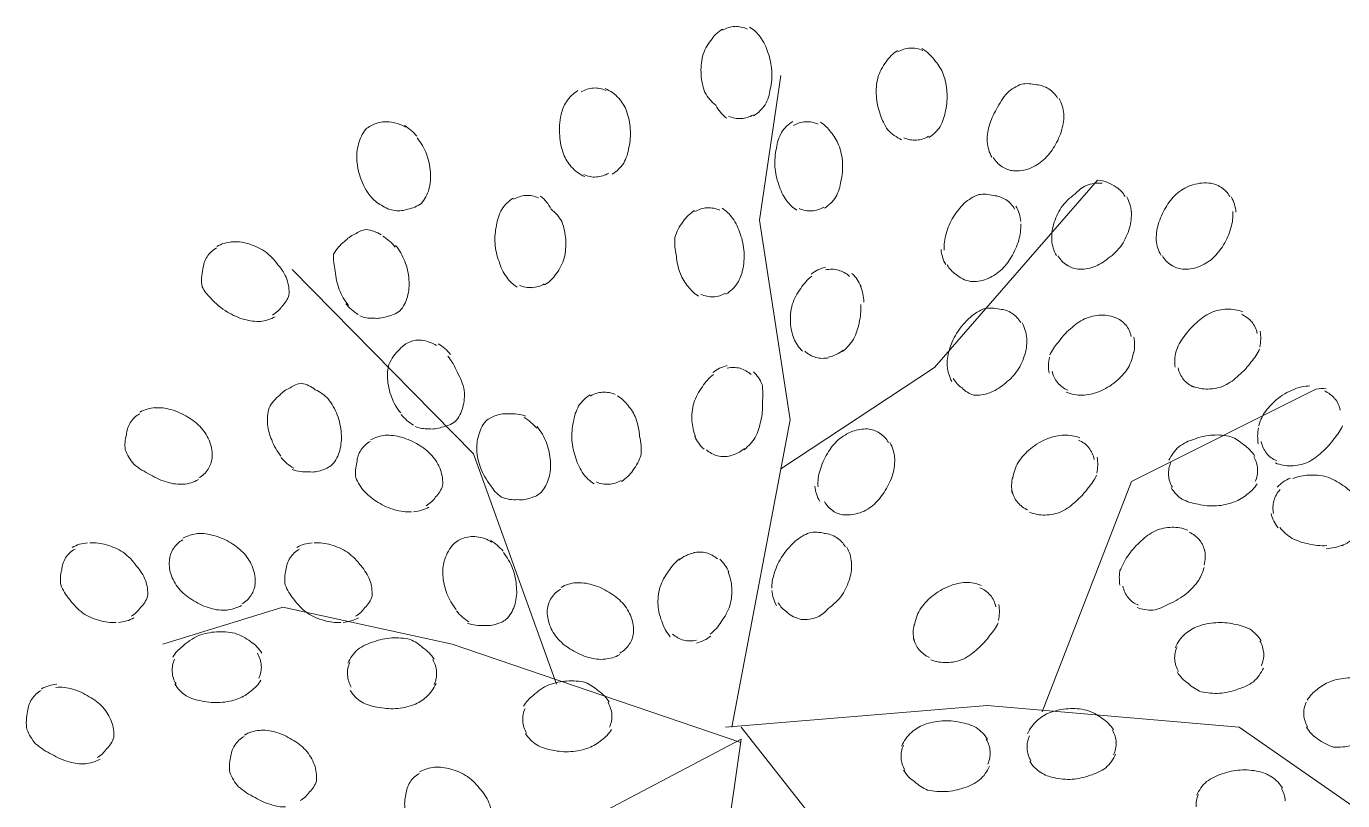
# Model space of a CAD drawing. Header units: metres. Extents: x 14 to 155, y 0 to 125.
# Drawn here: x 57.206 to 57.891, y 97.464 to 97.867 of the extents above; entities that cross this region are included whole.
import ezdxf

# ---------------------------------------------------------------- set-up
doc = ezdxf.new("R2010")
doc.units = ezdxf.units.M
doc.layers.add('PDF_Geometry', color=7, linetype='Continuous', true_color=0xc0c0c0)

msp = doc.modelspace()

# ---------------------------------------------------------------- linework, layer by layer
at = {"layer": 'PDF_Geometry', "color": 0, "lineweight": 0}
for points in [[(57.56824, 97.86585, 0.112979), (57.56224, 97.86004, 0.092185), (57.55793, 97.85179, 0.074265), (57.55718, 97.84222, 0.074849), (57.55915, 97.83285, 0.088992), (57.56477, 97.82628, 0.102553), (57.5703, 97.81953)], [(57.58446, 97.82066, 0.107116), (57.59046, 97.82647, 0.092185), (57.59318, 97.83472, 0.074265), (57.59393, 97.84429, 0.074849), (57.59196, 97.85366, 0.088992), (57.58793, 97.86182, 0.102553), (57.5824, 97.86697)], [(57.65946, 97.8547, 0.107116), (57.65346, 97.84888, 0.088824), (57.64915, 97.84054, 0.074265), (57.6484, 97.83107, 0.074849), (57.65037, 97.8216, 0.088992), (57.6544, 97.81344, 0.102553), (57.66153, 97.80829)], [(57.67568, 97.80941, 0.107116), (57.68168, 97.81523, 0.088824), (57.6844, 97.82357, 0.074265), (57.68515, 97.83304, 0.074849), (57.68318, 97.84251, 0.088992), (57.67915, 97.84907, 0.102553), (57.67203, 97.85582)], [(57.73812, 97.83473, 0.125626), (57.73175, 97.83689, 0.102689), (57.72397, 97.83726, 0.089013), (57.71656, 97.83276, 0.073797), (57.71094, 97.82413, 0.072677), (57.70709, 97.81532, 0.090683), (57.70606, 97.80679)], [(57.49305, 97.83388, 0.107116), (57.48705, 97.82806, 0.088824), (57.48433, 97.82141, 0.074265), (57.48358, 97.81025, 0.074849), (57.48555, 97.80087, 0.088992), (57.48958, 97.79422, 0.102553), (57.49662, 97.78906)], [(57.51087, 97.79028, 0.107116), (57.51687, 97.79609, 0.092185), (57.51958, 97.80434, 0.074265), (57.52033, 97.81381, 0.074849), (57.51836, 97.82328, 0.088992), (57.51433, 97.82985, 0.102553), (57.50721, 97.835)], [(57.40352, 97.81475, 0.111988), (57.3948, 97.81756, 0.126077), (57.38814, 97.81672, 0.114174), (57.38261, 97.81371, 0.105028), (57.37886, 97.80612, 0.083228), (57.37802, 97.79721, 0.077008), (57.38008, 97.78784, 0.079606), (57.38505, 97.77884, 0.092576), (57.39077, 97.77415, 0.111988), (57.39789, 97.77134, 0.126077), (57.40446, 97.77218, 0.114174), (57.41158, 97.77509, 0.105028), (57.41552, 97.7825, 0.083228), (57.41627, 97.79131, 0.077008), (57.4142, 97.80097, 0.079606), (57.40942, 97.80922)], [(57.60499, 97.81785, 0.107116), (57.59899, 97.81204, 0.088824), (57.59637, 97.80379, 0.074265), (57.59562, 97.79422, 0.074849), (57.59759, 97.78485, 0.088992), (57.60162, 97.77669, 0.102553), (57.60706, 97.77153)], [(57.62131, 97.77266, 0.107116), (57.62731, 97.77847, 0.088824), (57.62993, 97.78672, 0.074265), (57.63078, 97.79619, 0.074849), (57.62871, 97.80566, 0.088992), (57.62468, 97.81222, 0.102553), (57.61924, 97.81738)], [(57.71384, 97.79423, 0.125626), (57.71975, 97.79207, 0.102689), (57.728, 97.7932, 0.089013), (57.73541, 97.79779, 0.073797), (57.74103, 97.80482, 0.072677), (57.74487, 97.81354, 0.090683), (57.74591, 97.82217)], [(57.59872, 97.63681), (57.67869, 97.6896), (57.76353, 97.78729, -0.12226), (57.77328, 97.78354)], [(57.76588, 97.7856, 0.102689), (57.75763, 97.78448, 0.089013), (57.75172, 97.77998, 0.073797), (57.7446, 97.77295, 0.072677), (57.74066, 97.76413, 0.090683), (57.73972, 97.75551)], [(57.82775, 97.78354, 0.12226), (57.82138, 97.7857, 0.102689), (57.812, 97.78448, 0.089013), (57.8045, 97.77998, 0.073797), (57.79897, 97.77295, 0.072677), (57.79513, 97.76413, 0.090683), (57.7941, 97.75551)], [(57.4594, 97.77781, 0.112979), (57.4534, 97.772, 0.088824), (57.45068, 97.76375, 0.074265), (57.44993, 97.75428, 0.074849), (57.45199, 97.74481, 0.088992), (57.45602, 97.73665, 0.102553), (57.46146, 97.7315)], [(57.47571, 97.73262, 0.107116), (57.48171, 97.73843, 0.088824), (57.48593, 97.74668, 0.074265), (57.48668, 97.75625, 0.074849), (57.48471, 97.76562, 0.088992), (57.47908, 97.77219, 0.102553), (57.47365, 97.77894)], [(57.71572, 97.77707, 0.12226), (57.70934, 97.77923, 0.102689), (57.70166, 97.77969, 0.089013), (57.69416, 97.77519, 0.073797), (57.68853, 97.76807, 0.072677), (57.68469, 97.75935, 0.090683), (57.68366, 97.75072)], [(57.55381, 97.77144, 0.107116), (57.54781, 97.76563, 0.092185), (57.54349, 97.75737, 0.074265), (57.54434, 97.74781, 0.074849), (57.5464, 97.73844, 0.088992), (57.55043, 97.73187, 0.102553), (57.55587, 97.72672)], [(57.57012, 97.72784, 0.112979), (57.57612, 97.73366, 0.088824), (57.57875, 97.74031, 0.074265), (57.5795, 97.74978, 0.074849), (57.57753, 97.75925, 0.088992), (57.57349, 97.76741, 0.102553), (57.56806, 97.77256)], [(57.7475, 97.74304, 0.125626), (57.75332, 97.74088, 0.102689), (57.76157, 97.74201, 0.089013), (57.76907, 97.74651, 0.073797), (57.77619, 97.75354, 0.072677), (57.78013, 97.76235, 0.090683), (57.78107, 97.77098)], [(57.80188, 97.74304, 0.12226), (57.80769, 97.74088, 0.102689), (57.81594, 97.74201, 0.089013), (57.82344, 97.74651, 0.073797), (57.82907, 97.75354, 0.072677), (57.83291, 97.76235, 0.090683), (57.83394, 97.77098)], [(57.39067, 97.75878, 0.114729), (57.3828, 97.76149, 0.126077), (57.37689, 97.75906, 0.114174), (57.37155, 97.75521, 0.105028), (57.36592, 97.74874, 0.083228), (57.36677, 97.73993, 0.077008), (57.36883, 97.73027, 0.079606), (57.37361, 97.72202)], [(57.68984, 97.73816, 0.13598), (57.69734, 97.7345, 0.102689), (57.70559, 97.73563, 0.089013), (57.713, 97.74013, 0.073797), (57.71863, 97.74716, 0.072677), (57.72247, 97.75598, 0.090683), (57.7235, 97.76451)], [(57.33892, 97.72146, 0.132733), (57.34267, 97.72737, 0.102689), (57.34155, 97.73562, 0.089013), (57.33695, 97.74312, 0.073797), (57.32992, 97.75024, 0.072677), (57.3212, 97.75418, 0.090683), (57.31258, 97.75512)], [(57.30001, 97.74733, 0.125626), (57.29786, 97.74096, 0.102689), (57.29748, 97.73168, 0.089013), (57.30198, 97.72577, 0.073797), (57.31061, 97.71855, 0.072677), (57.31942, 97.71471, 0.090683), (57.32805, 97.71368)], [(57.37952, 97.71649, 0.111988), (57.38664, 97.71537, 0.126077), (57.3933, 97.71612, 0.114174), (57.40043, 97.71912, 0.105028), (57.40436, 97.72652, 0.083228), (57.40511, 97.73534, 0.077008), (57.40296, 97.74499, 0.079606), (57.39817, 97.75324)], [(57.61475, 97.73722, 0.087268), (57.60903, 97.73085, 0.079764), (57.60462, 97.72241, 0.081618), (57.60369, 97.71284, 0.07761), (57.60547, 97.70478, 0.107634), (57.60987, 97.69822)], [(57.63078, 97.69803, 0.087268), (57.6365, 97.70441, 0.072677), (57.63941, 97.71294, 0.081618), (57.64025, 97.72241)], [(57.71891, 97.71791, 0.13598), (57.71253, 97.71997, 0.102689), (57.70485, 97.72044, 0.089013), (57.69735, 97.71594, 0.073797), (57.69013, 97.70732, 0.072677), (57.68628, 97.6985, 0.090683), (57.68525, 97.68997)], [(57.8392, 97.71857, 0.102), (57.83094, 97.72007, 0.09382), (57.82241, 97.7182, 0.075517), (57.81501, 97.71295, 0.072693), (57.80863, 97.70582, 0.088362), (57.80423, 97.69766, 0.109496), (57.80394, 97.68988)], [(57.77357, 97.71538, 0.102), (57.76532, 97.71688, 0.09382), (57.75679, 97.71501, 0.075517), (57.74938, 97.70976, 0.072693), (57.743, 97.70263, 0.088362), (57.7386, 97.69607)], [(57.41946, 97.70112, 0.111988), (57.41158, 97.70384, 0.126077), (57.40577, 97.70309, 0.114174), (57.40033, 97.69924, 0.105028), (57.39471, 97.69118, 0.091371), (57.39396, 97.68396, 0.077008), (57.39602, 97.6743, 0.079606), (57.4008, 97.66596)], [(57.69303, 97.679, 0.132733), (57.69894, 97.67525, 0.102689), (57.70719, 97.67638, 0.089013), (57.71469, 97.68088, 0.073797), (57.72182, 97.688, 0.072677), (57.72575, 97.69672, 0.090683), (57.72669, 97.70535)], [(57.4084, 97.65893, 0.111988), (57.41543, 97.65771, 0.126077), (57.42209, 97.65855, 0.114174), (57.42921, 97.66146, 0.105028), (57.43315, 97.66887, 0.083228), (57.4339, 97.67768, 0.077008), (57.43015, 97.68734, 0.079606), (57.42537, 97.69559)], [(57.74722, 97.67675, 0.102), (57.75547, 97.67525, 0.09382), (57.76401, 97.67704, 0.075517), (57.77301, 97.68229, 0.072693), (57.77938, 97.68941, 0.088362), (57.78219, 97.69757)], [(57.81285, 97.67994, 0.102), (57.8211, 97.67844, 0.09382), (57.82954, 97.68023, 0.075517), (57.83704, 97.68557, 0.072693), (57.84342, 97.6926, 0.088362), (57.84782, 97.69917)], [(57.56356, 97.68603, 0.087268), (57.55784, 97.67965, 0.072677), (57.55334, 97.67112, 0.081618), (57.5524, 97.66165)], [(57.57959, 97.64684, 0.087268), (57.58531, 97.65322, 0.072677), (57.58822, 97.66175, 0.081618), (57.58906, 97.67122, 0.07761), (57.58887, 97.68087, 0.107634), (57.58437, 97.68744)], [(57.34436, 97.63652, 0.111988), (57.35308, 97.6353, 0.126077), (57.35965, 97.63614, 0.114174), (57.36518, 97.63905, 0.105028), (57.36912, 97.64646, 0.083228), (57.36986, 97.65527, 0.077008), (57.3678, 97.66493, 0.079606), (57.36302, 97.67327, 0.092576), (57.35636, 97.67805, 0.111988), (57.34924, 97.68143, 0.126077), (57.34333, 97.67908, 0.114174), (57.33789, 97.67524, 0.105028), (57.33227, 97.66868, 0.083228), (57.33152, 97.65996, 0.077008), (57.33368, 97.65189, 0.079606), (57.33846, 97.64355)], [(57.73476, 97.51034), (57.78116, 97.63035), (57.87717, 97.67835, -0.102), (57.88242, 97.67854)], [(57.87398, 97.68004, 0.09382), (57.86564, 97.67826, 0.075517), (57.85664, 97.67291, 0.072693), (57.85026, 97.66579, 0.088362), (57.84745, 97.65923)], [(57.49943, 97.67543, 0.107116), (57.49343, 97.66962, 0.088824), (57.49071, 97.66137, 0.074265), (57.48996, 97.65181, 0.08184), (57.49203, 97.64243, 0.088992), (57.49596, 97.63418, 0.102553), (57.5015, 97.62912)], [(57.51565, 97.63024, 0.107116), (57.52165, 97.63606, 0.092185), (57.52597, 97.64431, 0.074265), (57.52512, 97.65378, 0.074849), (57.52315, 97.66325, 0.088992), (57.51912, 97.66981, 0.102553), (57.51359, 97.67496)], [(57.30058, 97.6367, 0.132733), (57.30264, 97.64252, 0.102689), (57.30152, 97.65077, 0.089013), (57.29702, 97.65827, 0.073797), (57.28999, 97.6638, 0.072677), (57.28117, 97.66774, 0.090683), (57.27264, 97.66867)], [(57.46587, 97.66427, 0.111988), (57.45715, 97.66549, 0.126077), (57.45059, 97.66465, 0.114174), (57.44506, 97.66174, 0.105028), (57.44131, 97.65405, 0.083228), (57.44037, 97.64674, 0.077008), (57.44243, 97.63746, 0.079606), (57.44749, 97.62837, 0.092576), (57.45321, 97.62208, 0.114729), (57.46184, 97.62087, 0.126077), (57.4685, 97.62171, 0.114174), (57.47403, 97.62471, 0.105028), (57.47796, 97.63212, 0.083228), (57.47871, 97.64084, 0.077008), (57.47665, 97.65049, 0.079606), (57.47178, 97.65884)], [(57.26008, 97.66089, 0.13598), (57.25802, 97.65452, 0.102689), (57.25745, 97.64683, 0.089013), (57.26195, 97.63933, 0.073797), (57.27067, 97.6338, 0.072677), (57.27939, 97.62986, 0.090683), (57.28802, 97.62892)], [(57.85607, 97.63991, 0.102), (57.86432, 97.63841, 0.09382), (57.87276, 97.64019, 0.075517), (57.88026, 97.64554, 0.072693), (57.88664, 97.65266, 0.088362), (57.89104, 97.65923)], [(57.41899, 97.62227, 0.12226), (57.42265, 97.62808, 0.102689), (57.42152, 97.63633, 0.089013), (57.41702, 97.64383, 0.073797), (57.40999, 97.64946, 0.072677), (57.40127, 97.6533, 0.090683), (57.39265, 97.65433)], [(57.6501, 97.65547, 0.125626), (57.64372, 97.65762, 0.102689), (57.63603, 97.65641, 0.089013), (57.62853, 97.6519, 0.073797), (57.62291, 97.64487, 0.072677), (57.61906, 97.63615, 0.090683), (57.61803, 97.62753)], [(57.75435, 97.65294, 0.102), (57.7461, 97.65444, 0.09382), (57.73766, 97.65266, 0.075517), (57.72857, 97.64731, 0.072693), (57.72219, 97.64019, 0.088362), (57.71938, 97.63203)], [(57.84539, 97.64338, 0.112979), (57.83957, 97.64938, 0.088824), (57.83292, 97.6536, 0.074265), (57.82345, 97.65444, 0.074849), (57.81398, 97.65238, 0.088992), (57.80582, 97.64835, 0.102553), (57.80067, 97.64132)], [(57.38008, 97.64655, 0.13598), (57.37802, 97.64018, 0.102689), (57.37746, 97.63239, 0.089013), (57.38205, 97.62499, 0.073797), (57.38909, 97.61936, 0.072677), (57.39781, 97.61552, 0.090683), (57.40643, 97.61449)], [(57.62581, 97.61497, 0.125626), (57.63172, 97.6129, 0.102689), (57.63997, 97.61403, 0.089013), (57.64738, 97.61853, 0.073797), (57.653, 97.62556, 0.072677), (57.65694, 97.63428, 0.090683), (57.65788, 97.64291)], [(57.72801, 97.61431, 0.102), (57.73626, 97.61281, 0.09382), (57.74479, 97.6146, 0.075517), (57.7522, 97.61994, 0.072693), (57.75857, 97.62697, 0.088362), (57.76298, 97.63353)], [(57.89761, 97.62248, 0.087268), (57.89123, 97.6282, 0.074954), (57.8827, 97.6327, 0.081618), (57.87323, 97.63354)], [(57.80179, 97.62707, 0.112979), (57.8076, 97.62107, 0.088824), (57.81585, 97.61844, 0.074265), (57.82542, 97.6176, 0.074849), (57.83479, 97.61966, 0.088992), (57.84145, 97.62369, 0.102553), (57.84651, 97.62913)], [(57.62769, 97.60109, 0.12226), (57.62132, 97.60325, 0.102689), (57.61363, 97.60362, 0.089013), (57.60613, 97.59912, 0.073797), (57.59891, 97.59049, 0.072677), (57.59506, 97.58168, 0.090683), (57.59403, 97.57465)], [(57.81042, 97.60494, 0.102), (57.80217, 97.60644, 0.09382), (57.79364, 97.60466, 0.075517), (57.78623, 97.59931, 0.072693), (57.77985, 97.59219, 0.088362), (57.77545, 97.58403)], [(57.85842, 97.60635, 0.087268), (57.86479, 97.60063, 0.072677), (57.87333, 97.59782, 0.081618), (57.8828, 97.59688)], [(57.26533, 97.56461, 0.125626), (57.26908, 97.57051, 0.102689), (57.26796, 97.57876, 0.089013), (57.26336, 97.58626, 0.073797), (57.25633, 97.59339, 0.072677), (57.24761, 97.59733, 0.090683), (57.23899, 97.59826)], [(57.32299, 97.57108, 0.125626), (57.32505, 97.57689, 0.102689), (57.32393, 97.58514, 0.089013), (57.31943, 97.59264, 0.073797), (57.3124, 97.59827, 0.072677), (57.30358, 97.60211, 0.090683), (57.29496, 97.60314)], [(57.38215, 97.56461, 0.125626), (57.3859, 97.57052, 0.102689), (57.38477, 97.57877, 0.089013), (57.38018, 97.58627, 0.073797), (57.37315, 97.59339, 0.072677), (57.36443, 97.59733, 0.090683), (57.3558, 97.59827)], [(57.44825, 97.59874, 0.111988), (57.44037, 97.60146, 0.126077), (57.43296, 97.60061, 0.114174), (57.42753, 97.59686, 0.105028), (57.42349, 97.58871, 0.091371), (57.42274, 97.58158, 0.077008), (57.4249, 97.57183, 0.079606), (57.42968, 97.56358)], [(57.22642, 97.59048, 0.13598), (57.22436, 97.58411, 0.102689), (57.22389, 97.57642, 0.089013), (57.22839, 97.56892, 0.073797), (57.23543, 97.5617, 0.072677), (57.24414, 97.55785, 0.090683), (57.25277, 97.55692)], [(57.28249, 97.59536, 0.13598), (57.28043, 97.58898, 0.102689), (57.28146, 97.5812, 0.089013), (57.28596, 97.5737, 0.073797), (57.29308, 97.56817, 0.072677), (57.3018, 97.56423, 0.090683), (57.31043, 97.5633)], [(57.34324, 97.59049, 0.125626), (57.34109, 97.58411, 0.102689), (57.34071, 97.57642, 0.089013), (57.34521, 97.56892, 0.073797), (57.35224, 97.5617, 0.072677), (57.36106, 97.55786, 0.090683), (57.36959, 97.55692)], [(57.43559, 97.55646, 0.111988), (57.44431, 97.55533, 0.126077), (57.45087, 97.55608, 0.114174), (57.4564, 97.55908, 0.105028), (57.46034, 97.56649, 0.091371), (57.46109, 97.57521, 0.077008), (57.45903, 97.58496, 0.079606), (57.45425, 97.59321)], [(57.54594, 97.58993, 0.087268), (57.54022, 97.58355, 0.072677), (57.53572, 97.57512, 0.081618), (57.53478, 97.56565, 0.07761), (57.53666, 97.55758, 0.107634), (57.54106, 97.54943)], [(57.60182, 97.56218, 0.125626), (57.60932, 97.55843, 0.102689), (57.61757, 97.55956, 0.089013), (57.62338, 97.56406, 0.073797), (57.6306, 97.57118, 0.072677), (57.63454, 97.5799, 0.090683), (57.63547, 97.58853)], [(57.78407, 97.56472, 0.102), (57.79232, 97.56322, 0.09382), (57.80076, 97.5666, 0.075517), (57.80986, 97.57194, 0.072693), (57.81614, 97.57897, 0.088362), (57.81895, 97.58553)], [(57.51978, 97.54549, 0.125626), (57.52194, 97.5513, 0.102689), (57.52081, 97.55955, 0.089013), (57.51622, 97.56705, 0.073797), (57.50919, 97.57258, 0.072677), (57.50047, 97.57652, 0.090683), (57.49184, 97.57746)], [(57.70316, 97.57615, 0.102), (57.69491, 97.57765, 0.09382), (57.68638, 97.57578, 0.075517), (57.67738, 97.57053, 0.072693), (57.67101, 97.5634, 0.088362), (57.66819, 97.55525)], [(57.47928, 97.56968, 0.12226), (57.47712, 97.5633, 0.102689), (57.47834, 97.55561, 0.089013), (57.48284, 97.54811, 0.073797), (57.48987, 97.54258, 0.072677), (57.49859, 97.53864, 0.090683), (57.50722, 97.53771)], [(57.56197, 97.55084, 0.087268), (57.56769, 97.55721, 0.072677), (57.57219, 97.56565, 0.081618), (57.57313, 97.57521)], [(57.67682, 97.53743, 0.102), (57.68507, 97.53593, 0.09382), (57.6936, 97.53781, 0.075517), (57.70101, 97.54306, 0.072693), (57.70738, 97.55018, 0.088362), (57.71179, 97.55675)], [(57.84867, 97.54728, 0.112979), (57.84286, 97.55328, 0.088824), (57.83451, 97.556, 0.074265), (57.82504, 97.55675, 0.074849), (57.81558, 97.55478, 0.088992), (57.80901, 97.55075, 0.102553), (57.80386, 97.54372)], [(57.32852, 97.54089, 0.112979), (57.32271, 97.54689, 0.088824), (57.31446, 97.5512, 0.074265), (57.3049, 97.55195, 0.074849), (57.29552, 97.54998, 0.088992), (57.28727, 97.54436, 0.102553), (57.28221, 97.53882)], [(57.41815, 97.5377, 0.112979), (57.41234, 97.5437, 0.092185), (57.40568, 97.54802, 0.074265), (57.39612, 97.54877, 0.074849), (57.38674, 97.5468, 0.088992), (57.37849, 97.54277, 0.102553), (57.37334, 97.53564)], [(57.80498, 97.53106, 0.112979), (57.8108, 97.52506, 0.092185), (57.81745, 97.52075, 0.074265), (57.82701, 97.52, 0.074849), (57.83639, 97.52206, 0.088992), (57.84464, 97.526, 0.102553), (57.8498, 97.53313)], [(57.91749, 97.5185, 0.112979), (57.91167, 97.5245, 0.088824), (57.90333, 97.52722, 0.074265), (57.89386, 97.52797, 0.074849), (57.88439, 97.526, 0.088992), (57.87783, 97.52197, 0.102553), (57.87267, 97.51644)], [(57.24771, 97.49101, 0.125626), (57.25146, 97.49691, 0.102689), (57.25033, 97.50517, 0.089013), (57.24583, 97.51267, 0.073797), (57.23871, 97.5182, 0.072677), (57.22999, 97.52213, 0.090683), (57.22136, 97.52307)], [(57.28333, 97.52467, 0.112979), (57.28915, 97.51867, 0.088824), (57.2974, 97.51595, 0.074265), (57.30687, 97.5152, 0.074849), (57.31634, 97.51717, 0.088992), (57.3229, 97.5212, 0.102553), (57.32806, 97.52673)], [(57.37456, 97.52148, 0.112979), (57.38037, 97.51548, 0.088824), (57.38862, 97.51276, 0.074265), (57.39809, 97.51201, 0.074849), (57.40756, 97.51398, 0.088992), (57.41412, 97.51802, 0.102553), (57.41928, 97.52514)], [(57.50938, 97.5153, 0.112979), (57.50356, 97.5213, 0.088824), (57.49691, 97.52561, 0.074265), (57.48734, 97.52636, 0.074849), (57.47797, 97.52439, 0.088992), (57.46972, 97.51877, 0.102553), (57.46466, 97.51324)], [(57.2088, 97.51688, 0.125626), (57.20664, 97.51051, 0.102689), (57.20627, 97.50123, 0.089013), (57.21077, 97.49373, 0.073797), (57.2194, 97.4881, 0.072677), (57.22821, 97.48426, 0.090683), (57.23674, 97.48323)], [(57.77179, 97.50087, 0.112979), (57.76598, 97.50687, 0.088824), (57.75773, 97.51118, 0.074265), (57.74817, 97.51193, 0.074849), (57.73879, 97.50997, 0.088992), (57.73223, 97.50593, 0.102553), (57.72707, 97.4989)], [(57.35337, 97.46861, 0.125626), (57.35703, 97.47451, 0.102689), (57.3559, 97.48276, 0.089013), (57.3514, 97.49026, 0.073797), (57.34437, 97.49579, 0.072677), (57.33565, 97.49973, 0.090683), (57.32703, 97.50067)], [(57.46578, 97.49908, 0.112979), (57.47159, 97.49308, 0.092185), (57.47984, 97.49036, 0.074265), (57.48931, 97.48961, 0.074849), (57.49878, 97.49158, 0.088992), (57.50535, 97.49561, 0.102553), (57.5105, 97.50105)], [(57.70617, 97.49609, 0.112979), (57.70035, 97.50209, 0.088824), (57.6921, 97.50481, 0.074265), (57.68263, 97.50556, 0.074849), (57.67317, 97.50359, 0.088992), (57.6666, 97.49956, 0.102553), (57.66145, 97.49243)], [(57.8722, 97.50228, 0.112979), (57.87802, 97.49628, 0.092185), (57.88636, 97.49197, 0.074265), (57.89583, 97.49281, 0.074849), (57.90521, 97.49478, 0.088992), (57.91346, 97.49882, 0.102553), (57.91861, 97.50435)], [(57.31446, 97.49289, 0.125626), (57.31231, 97.48651, 0.102689), (57.31184, 97.47882, 0.089013), (57.31643, 97.47132, 0.073797), (57.32506, 97.4657, 0.072677), (57.33378, 97.46185, 0.090683), (57.34081, 97.46082)], [(57.7282, 97.48465, 0.112979), (57.73401, 97.47865, 0.092185), (57.74067, 97.47603, 0.074265), (57.75023, 97.47518, 0.074849), (57.75961, 97.47725, 0.088992), (57.76776, 97.48118, 0.102553), (57.77292, 97.48831)], [(57.44459, 97.4478, 0.13598), (57.44825, 97.4537, 0.102689), (57.44713, 97.46195, 0.089013), (57.44263, 97.46945, 0.073797), (57.43559, 97.47658, 0.072677), (57.42687, 97.48051, 0.090683), (57.41825, 97.48145)], [(57.66257, 97.47987, 0.112979), (57.66838, 97.47387, 0.088824), (57.67504, 97.46956, 0.074265), (57.6846, 97.46881, 0.074849), (57.69398, 97.47077, 0.088992), (57.70214, 97.47481, 0.102553), (57.70729, 97.48193)], [(57.85983, 97.4705, 0.112979), (57.85402, 97.4765, 0.088824), (57.84736, 97.47922, 0.074265), (57.8378, 97.47997, 0.074849), (57.82842, 97.478, 0.088992), (57.82027, 97.47397, 0.102553), (57.81511, 97.46684)], [(57.40569, 97.47367, 0.125626), (57.40353, 97.46729, 0.102689), (57.40306, 97.45961, 0.089013), (57.40766, 97.45211, 0.073797), (57.41469, 97.44489, 0.072677), (57.42341, 97.44104, 0.090683), (57.43203, 97.44001)]]:
    msp.add_lwpolyline(points, format="xyb", dxfattribs=at)
for points in [[(57.57313, 97.50237), (57.6035, 97.6624), (57.58756, 97.76638), (57.59871, 97.84166)], [(57.48191, 97.52477), (57.43868, 97.64477), (57.34427, 97.74077)], [(57.27705, 97.54557), (57.33949, 97.5648), (57.42753, 97.54558), (57.57791, 97.4944)], [(57.56994, 97.50236), (57.70598, 97.51353), (57.83723, 97.50238), (57.90605, 97.45438)], [(57.578, 97.50237), (57.68367, 97.36793), (57.71565, 97.22551)], [(57.34757, 97.26075), (57.36678, 97.30557), (57.45322, 97.43036), (57.578, 97.49599), (57.55242, 97.31673), (57.58121, 97.16635)]]:
    msp.add_lwpolyline(points, dxfattribs=at)
for centre, radius, start, end in [((57.6251, 97.72632), 0.01452, 75.94207, 102.44847), ((57.62233, 97.72423), 0.01962, 22.65481, 47.22821), ((57.62043, 97.70893), 0.01452, 255.94207, 282.44847), ((57.57391, 97.67513), 0.01452, 75.94207, 102.44847), ((57.57201, 97.66143), 0.01962, 202.65481, 227.22821), ((57.56924, 97.65774), 0.01452, 255.94207, 282.44847), ((57.87141, 97.61394), 0.01962, 112.65481, 137.22821), ((57.86932, 97.6167), 0.01452, 165.94207, 192.44847), ((57.88302, 97.61489), 0.01962, 292.65481, 317.22821), ((57.55629, 97.57903), 0.01452, 75.94207, 102.44847), ((57.55352, 97.57544), 0.01962, 22.65481, 47.22821), ((57.55162, 97.56173), 0.01452, 255.94207, 282.44847)]:
    msp.add_arc(centre, radius, start, end, dxfattribs=at)
for points in [[(57.57471, 97.86726), (57.57246, 97.86716), (57.5703, 97.86641), (57.56833, 97.86529)], [(57.58127, 97.86594), (57.57921, 97.86688), (57.57696, 97.86735), (57.57471, 97.86716)], [(57.66593, 97.85601), (57.66368, 97.85591), (57.66153, 97.85516), (57.65956, 97.85404)], [(57.6725, 97.85479), (57.67043, 97.85573), (57.66818, 97.8562), (57.66593, 97.85601)], [(57.50111, 97.83519), (57.49886, 97.8351), (57.49671, 97.83435), (57.49474, 97.83322)], [(57.50768, 97.83397), (57.50561, 97.83491), (57.50336, 97.83538), (57.50111, 97.83519)], [(57.74272, 97.82985), (57.74159, 97.83182), (57.74009, 97.83351), (57.73812, 97.83473)], [(57.74591, 97.82179), (57.74562, 97.8246), (57.74487, 97.82732), (57.74347, 97.82976)], [(57.57143, 97.82057), (57.57349, 97.81963), (57.57574, 97.81916), (57.57799, 97.81935)], [(57.57799, 97.81925), (57.58024, 97.81935), (57.5824, 97.8201), (57.58437, 97.82122)], [(57.61156, 97.81766), (57.60931, 97.81757), (57.60715, 97.81682), (57.60518, 97.81569)], [(57.61812, 97.81635), (57.61606, 97.81729), (57.61381, 97.81776), (57.61156, 97.81757)], [(57.40924, 97.81006), (57.40745, 97.81231), (57.4052, 97.81418), (57.40277, 97.81568)], [(57.66265, 97.80932), (57.66472, 97.80838), (57.66697, 97.80791), (57.66922, 97.8081)], [(57.66922, 97.8081), (57.67147, 97.80819), (57.67362, 97.80894), (57.67559, 97.81007)], [(57.70606, 97.80716), (57.70634, 97.80435), (57.70709, 97.80163), (57.7085, 97.7992)], [(57.70925, 97.7991), (57.71037, 97.79713), (57.71187, 97.79545), (57.71384, 97.79423)], [(57.49615, 97.79009), (57.49821, 97.78916), (57.50046, 97.78869), (57.50271, 97.78887)], [(57.50271, 97.78887), (57.50496, 97.78897), (57.50712, 97.78972), (57.50908, 97.79084)], [(57.77788, 97.77867), (57.77675, 97.78063), (57.77525, 97.78232), (57.77328, 97.78354)], [(57.83235, 97.77867), (57.83122, 97.78064), (57.82972, 97.78232), (57.82775, 97.78354)], [(57.46596, 97.77922), (57.46371, 97.77912), (57.46155, 97.77837), (57.45958, 97.77725)], [(57.47252, 97.778), (57.47046, 97.77894), (57.46821, 97.7794), (57.46596, 97.77922)], [(57.72031, 97.77219), (57.71919, 97.77416), (57.71769, 97.77585), (57.71572, 97.77707)], [(57.78116, 97.77051), (57.78088, 97.77332), (57.78013, 97.77604), (57.77872, 97.77848)], [(57.83554, 97.77051), (57.83526, 97.77332), (57.83451, 97.77604), (57.8331, 97.77848)], [(57.56037, 97.77284), (57.55812, 97.77275), (57.55596, 97.772), (57.55399, 97.77088)], [(57.56693, 97.77153), (57.56487, 97.77247), (57.56262, 97.77294), (57.56037, 97.77275)], [(57.60818, 97.77247), (57.61025, 97.77153), (57.6125, 97.77107), (57.61475, 97.77125)], [(57.61475, 97.77125), (57.617, 97.77135), (57.61915, 97.7721), (57.62112, 97.77322)], [(57.7235, 97.76573), (57.72322, 97.76854), (57.72247, 97.77126), (57.72106, 97.77369)], [(57.31305, 97.75512), (57.31023, 97.75483), (57.30751, 97.75408), (57.30508, 97.75268)], [(57.39799, 97.7524), (57.39621, 97.75465), (57.39396, 97.75653), (57.39152, 97.75803)], [(57.73963, 97.75598), (57.73991, 97.75316), (57.74066, 97.75044), (57.74206, 97.74801)], [(57.7941, 97.75598), (57.79438, 97.75317), (57.79513, 97.75045), (57.79654, 97.74801)], [(57.30489, 97.75193), (57.30292, 97.7508), (57.30123, 97.7493), (57.30001, 97.74733)], [(57.68206, 97.75119), (57.68234, 97.74838), (57.68309, 97.74566), (57.6845, 97.74322)], [(57.74291, 97.74782), (57.74403, 97.74585), (57.74553, 97.74416), (57.7475, 97.74294)], [(57.79729, 97.74782), (57.79841, 97.74585), (57.79991, 97.74417), (57.80188, 97.74295)], [(57.62197, 97.74191), (57.61925, 97.74125), (57.61662, 97.74003), (57.61447, 97.73825)], [(57.68525, 97.74304), (57.68638, 97.74107), (57.68788, 97.73938), (57.68984, 97.73816)], [(57.63444, 97.73713), (57.63275, 97.73863), (57.63078, 97.73975), (57.62862, 97.74031)], [(57.46258, 97.73253), (57.46465, 97.73159), (57.4669, 97.73112), (57.46915, 97.73131)], [(57.46915, 97.73121), (57.4714, 97.73131), (57.47355, 97.73206), (57.47552, 97.73318)], [(57.557, 97.72775), (57.55906, 97.72681), (57.56131, 97.72634), (57.56356, 97.72653)], [(57.56356, 97.72644), (57.56581, 97.72653), (57.56796, 97.72728), (57.56993, 97.72841)], [(57.64194, 97.72372), (57.64175, 97.72663), (57.64119, 97.72944), (57.64006, 97.73206)], [(57.33414, 97.71696), (57.33611, 97.71808), (57.3378, 97.71958), (57.33902, 97.72155)], [(57.37221, 97.72287), (57.37399, 97.72062), (57.37624, 97.71874), (57.37868, 97.71724)], [(57.32758, 97.71368), (57.33039, 97.71396), (57.33311, 97.71471), (57.33555, 97.71612)], [(57.7235, 97.71304), (57.72238, 97.715), (57.72088, 97.71669), (57.71891, 97.71791)], [(57.77807, 97.71182), (57.77666, 97.7136), (57.77479, 97.71491), (57.77272, 97.71576)], [(57.8437, 97.71342), (57.84229, 97.7152), (57.84041, 97.71651), (57.83835, 97.71735)], [(57.8466, 97.70742), (57.84613, 97.70967), (57.8452, 97.71173), (57.84379, 97.71342)], [(57.72669, 97.70488), (57.72641, 97.70769), (57.72566, 97.71041), (57.72425, 97.71285)], [(57.78097, 97.70582), (57.78051, 97.70807), (57.77957, 97.71013), (57.77816, 97.71182)], [(57.84791, 97.70029), (57.84857, 97.70301), (57.84857, 97.70592), (57.8481, 97.70863)], [(57.42677, 97.69643), (57.42499, 97.69868), (57.42274, 97.70056), (57.4203, 97.70206)], [(57.78229, 97.6971), (57.78294, 97.69982), (57.78294, 97.70273), (57.78247, 97.70544)], [(57.61109, 97.69812), (57.61278, 97.69662), (57.61475, 97.6955), (57.61691, 97.69494)], [(57.62356, 97.69503), (57.62628, 97.69569), (57.62891, 97.69691), (57.63106, 97.69869)], [(57.7385, 97.69504), (57.73785, 97.69232), (57.73785, 97.68941), (57.73832, 97.68669)], [(57.57078, 97.69062), (57.56806, 97.68997), (57.56543, 97.68875), (57.56328, 97.68697)], [(57.58325, 97.68594), (57.58156, 97.68744), (57.57959, 97.68856), (57.57744, 97.68912)], [(57.68525, 97.69035), (57.68553, 97.68753), (57.68628, 97.68481), (57.68769, 97.68238)], [(57.73982, 97.68782), (57.74029, 97.68557), (57.74122, 97.6835), (57.74263, 97.68182)], [(57.80544, 97.68941), (57.80591, 97.68716), (57.80685, 97.6851), (57.80826, 97.68341)], [(57.68844, 97.68388), (57.68957, 97.68191), (57.69107, 97.68022), (57.69303, 97.679)], [(57.74272, 97.68182), (57.74413, 97.68004), (57.74601, 97.67872), (57.74807, 97.67788)], [(57.80826, 97.68341), (57.80966, 97.68163), (57.81154, 97.68032), (57.8136, 97.67948)], [(57.5059, 97.67674), (57.50365, 97.67665), (57.50149, 97.6759), (57.49953, 97.67478)], [(57.51246, 97.67553), (57.5104, 97.67646), (57.50815, 97.67693), (57.5059, 97.67674)], [(57.88692, 97.67348), (57.88551, 97.67526), (57.88364, 97.67657), (57.88157, 97.67742)], [(57.88982, 97.66738), (57.88936, 97.66963), (57.88842, 97.6717), (57.88701, 97.67338)], [(57.26486, 97.66549), (57.26289, 97.66436), (57.2612, 97.66286), (57.25998, 97.66089)], [(57.27302, 97.66877), (57.2702, 97.66849), (57.26748, 97.66774), (57.26505, 97.66633)], [(57.40108, 97.66521), (57.40287, 97.66296), (57.40512, 97.66108), (57.40755, 97.65958)], [(57.47159, 97.65799), (57.46981, 97.66024), (57.46756, 97.66212), (57.46512, 97.66362)], [(57.5524, 97.66193), (57.55259, 97.65903), (57.55315, 97.65621), (57.55428, 97.65359)], [(57.84735, 97.65819), (57.8467, 97.65548), (57.8467, 97.65257), (57.84717, 97.64985)], [(57.39302, 97.65433), (57.39021, 97.65405), (57.38749, 97.6533), (57.38505, 97.6519)], [(57.65469, 97.65059), (57.65356, 97.65256), (57.65206, 97.65425), (57.6501, 97.65547)], [(57.75894, 97.64788), (57.75754, 97.64966), (57.75566, 97.65097), (57.7536, 97.65182)], [(57.38496, 97.65115), (57.38299, 97.65002), (57.3813, 97.64852), (57.38008, 97.64655)], [(57.5599, 97.64684), (57.56159, 97.64534), (57.56356, 97.64421), (57.56572, 97.64365)], [(57.57228, 97.64375), (57.575, 97.6444), (57.57762, 97.64562), (57.57978, 97.6474)], [(57.65788, 97.64253), (57.6576, 97.64534), (57.65685, 97.64806), (57.65544, 97.6505)], [(57.76176, 97.64178), (57.76129, 97.64403), (57.76035, 97.6461), (57.75894, 97.64778)], [(57.84867, 97.65107), (57.84914, 97.64882), (57.85007, 97.64676), (57.85148, 97.64507)], [(57.85148, 97.64498), (57.85289, 97.64319), (57.85476, 97.64188), (57.85682, 97.64104)], [(57.33865, 97.6428), (57.34043, 97.64055), (57.34268, 97.63867), (57.34511, 97.63717)], [(57.76307, 97.63466), (57.76373, 97.63738), (57.76373, 97.64028), (57.76326, 97.643)], [(57.8017, 97.64019), (57.80076, 97.63813), (57.80029, 97.63588), (57.80048, 97.63363)], [(57.84679, 97.63682), (57.8467, 97.63907), (57.84595, 97.64123), (57.84482, 97.64319)], [(57.28755, 97.62883), (57.29036, 97.62911), (57.29308, 97.62986), (57.29552, 97.63127)], [(57.29571, 97.63211), (57.29768, 97.63324), (57.29936, 97.63474), (57.30058, 97.6367)], [(57.50918, 97.62884), (57.51143, 97.62893), (57.51359, 97.62968), (57.51556, 97.63081)], [(57.71929, 97.63259), (57.71863, 97.62988), (57.71863, 97.62697), (57.7191, 97.62425)], [(57.80048, 97.63363), (57.80057, 97.63138), (57.80132, 97.62922), (57.80245, 97.62725)], [(57.84557, 97.63026), (57.84651, 97.63232), (57.84698, 97.63457), (57.84679, 97.63682)], [(57.87351, 97.63363), (57.87061, 97.63344), (57.86779, 97.63288), (57.86517, 97.63176)], [(57.50262, 97.63006), (57.50468, 97.62912), (57.50693, 97.62865), (57.50918, 97.62884)], [(57.61644, 97.6279), (57.61672, 97.62509), (57.61747, 97.62237), (57.61888, 97.61993)], [(57.71901, 97.62547), (57.71947, 97.62322), (57.72041, 97.62116), (57.72182, 97.61947)], [(57.85851, 97.62613), (57.85701, 97.62444), (57.85589, 97.62247), (57.85532, 97.62032)], [(57.41412, 97.61768), (57.41609, 97.6188), (57.41777, 97.6203), (57.41899, 97.62227)], [(57.62131, 97.61984), (57.62244, 97.61787), (57.62394, 97.61618), (57.62591, 97.61497)], [(57.72191, 97.61938), (57.72332, 97.61759), (57.72519, 97.61628), (57.72726, 97.61544)], [(57.40756, 97.61449), (57.41037, 97.61477), (57.41309, 97.61552), (57.41552, 97.61693)], [(57.85382, 97.61366), (57.85448, 97.61094), (57.8557, 97.60832), (57.85748, 97.60616)], [(57.81651, 97.59988), (57.8151, 97.60166), (57.81323, 97.60297), (57.81117, 97.60382)], [(57.23777, 97.59836), (57.23495, 97.59807), (57.23224, 97.59732), (57.2298, 97.59592)], [(57.28736, 97.59986), (57.28539, 97.59873), (57.28371, 97.59723), (57.28249, 97.59526)], [(57.29543, 97.60314), (57.29261, 97.60286), (57.28989, 97.60211), (57.28746, 97.6007)], [(57.35468, 97.59836), (57.35187, 97.59808), (57.34915, 97.59733), (57.34671, 97.59592)], [(57.45406, 97.59396), (57.45228, 97.59621), (57.45003, 97.59808), (57.44759, 97.59958)], [(57.63228, 97.59622), (57.63116, 97.59818), (57.62966, 97.59987), (57.62769, 97.60109)], [(57.81932, 97.59378), (57.81886, 97.59603), (57.81792, 97.5981), (57.81651, 97.59978)], [(57.88251, 97.59529), (57.88542, 97.59547), (57.88823, 97.59604), (57.89086, 97.59716)], [(57.2313, 97.59507), (57.22933, 97.59395), (57.22764, 97.59245), (57.22642, 97.59048)], [(57.34812, 97.59508), (57.34615, 97.59395), (57.34446, 97.59245), (57.34324, 97.59049)], [(57.55316, 97.59302), (57.55044, 97.59237), (57.54781, 97.59115), (57.54566, 97.58937)], [(57.56563, 97.58993), (57.56394, 97.59143), (57.56197, 97.59256), (57.55981, 97.59312)], [(57.63547, 97.58806), (57.63519, 97.59087), (57.63444, 97.59359), (57.63303, 97.59603)], [(57.81904, 97.58666), (57.8197, 97.58938), (57.8197, 97.59228), (57.81923, 97.595)], [(57.57313, 97.57484), (57.57294, 97.57774), (57.57238, 97.58056), (57.57125, 97.58318)], [(57.77535, 97.5846), (57.7747, 97.58188), (57.7747, 97.57897), (57.77517, 97.57625)], [(57.49222, 97.57755), (57.4894, 97.57727), (57.48669, 97.57652), (57.48425, 97.57511)], [(57.31812, 97.56648), (57.32008, 97.56761), (57.32177, 97.56911), (57.32299, 97.57108)], [(57.48415, 97.57427), (57.48219, 97.57315), (57.4805, 97.57165), (57.47928, 97.56968)], [(57.59403, 97.57353), (57.59432, 97.57071), (57.59507, 97.56799), (57.59647, 97.56556)], [(57.70766, 97.571), (57.70626, 97.57278), (57.70438, 97.57409), (57.70232, 97.57494)], [(57.71057, 97.565), (57.7101, 97.56725), (57.70916, 97.56931), (57.70776, 97.571)], [(57.77667, 97.57578), (57.77714, 97.57353), (57.77807, 97.57147), (57.77948, 97.56978)], [(57.77948, 97.56978), (57.78089, 97.568), (57.78276, 97.56669), (57.78482, 97.56584)], [(57.26046, 97.56011), (57.26243, 97.56123), (57.26411, 97.56273), (57.26533, 97.5647)], [(57.30996, 97.5633), (57.31277, 97.56358), (57.31549, 97.56433), (57.31793, 97.56573)], [(57.37728, 97.56011), (57.37924, 97.56124), (57.38093, 97.56274), (57.38215, 97.5647)], [(57.42987, 97.56283), (57.43165, 97.56058), (57.4339, 97.55871), (57.43634, 97.55721)], [(57.59732, 97.56706), (57.59844, 97.56509), (57.59994, 97.5634), (57.60191, 97.56218)], [(57.71188, 97.55787), (57.71254, 97.56059), (57.71254, 97.5635), (57.71207, 97.56622)], [(57.25399, 97.55682), (57.2568, 97.55711), (57.25952, 97.55786), (57.26196, 97.55926)], [(57.37081, 97.55683), (57.37362, 97.55711), (57.37634, 97.55786), (57.37878, 97.55927)], [(57.6681, 97.55581), (57.66744, 97.55309), (57.66744, 97.55018), (57.66791, 97.54746)], [(57.54228, 97.55083), (57.54397, 97.54933), (57.54594, 97.54821), (57.5481, 97.54765)], [(57.55475, 97.54615), (57.55747, 97.5468), (57.5601, 97.54802), (57.56225, 97.5498)], [(57.66782, 97.54859), (57.66829, 97.54634), (57.66923, 97.54428), (57.67063, 97.54259)], [(57.51491, 97.5409), (57.51688, 97.54202), (57.51856, 97.54352), (57.51978, 97.54549)], [(57.67073, 97.54259), (57.67213, 97.54081), (57.67401, 97.5395), (57.67607, 97.53865)], [(57.80489, 97.54419), (57.80395, 97.54213), (57.80348, 97.53988), (57.80367, 97.53763)], [(57.84998, 97.54081), (57.84989, 97.54306), (57.84914, 97.54522), (57.84801, 97.54719)], [(57.28315, 97.5377), (57.28221, 97.53564), (57.28174, 97.53339), (57.28193, 97.53114)], [(57.32824, 97.53442), (57.32815, 97.53667), (57.3274, 97.53883), (57.32627, 97.54079)], [(57.37437, 97.53611), (57.37343, 97.53405), (57.37296, 97.5318), (57.37315, 97.52955)], [(57.41947, 97.53114), (57.41937, 97.53339), (57.41862, 97.53555), (57.4175, 97.53752)], [(57.50684, 97.53771), (57.50966, 97.53799), (57.51238, 97.53874), (57.51481, 97.54015)], [(57.80367, 97.53763), (57.80376, 97.53538), (57.80451, 97.53322), (57.80564, 97.53125)], [(57.84877, 97.53425), (57.8497, 97.53631), (57.85017, 97.53856), (57.84998, 97.54081)], [(57.28193, 97.53114), (57.28202, 97.52889), (57.28277, 97.52673), (57.2839, 97.52476)], [(57.32702, 97.52786), (57.32796, 97.52992), (57.32843, 97.53217), (57.32824, 97.53442)], [(57.37315, 97.52955), (57.37324, 97.5273), (57.374, 97.52514), (57.37512, 97.52317)], [(57.41825, 97.52458), (57.41918, 97.52664), (57.41965, 97.52889), (57.41947, 97.53114)], [(57.21368, 97.52148), (57.21171, 97.52035), (57.21002, 97.51885), (57.2088, 97.51688)], [(57.22183, 97.52467), (57.21902, 97.52438), (57.2163, 97.52363), (57.21386, 97.52223)], [(57.51069, 97.50874), (57.5106, 97.51099), (57.50985, 97.51314), (57.50872, 97.51511)], [(57.87211, 97.51531), (57.87117, 97.51325), (57.8707, 97.511), (57.87089, 97.50875)], [(57.46559, 97.51211), (57.46466, 97.51005), (57.46419, 97.5078), (57.46437, 97.50555)], [(57.50947, 97.50227), (57.51041, 97.50433), (57.51088, 97.50658), (57.51069, 97.50883)], [(57.87089, 97.50875), (57.87099, 97.5065), (57.87174, 97.50435), (57.87286, 97.50238)], [(57.3274, 97.50067), (57.32459, 97.50039), (57.32187, 97.49964), (57.31943, 97.49823)], [(57.46437, 97.50555), (57.46447, 97.5033), (57.46522, 97.50114), (57.46634, 97.49917)], [(57.7732, 97.4944), (57.77311, 97.49665), (57.77236, 97.49881), (57.77123, 97.50078)], [(57.31934, 97.49748), (57.31737, 97.49635), (57.31568, 97.49485), (57.31446, 97.49289)], [(57.70757, 97.48962), (57.70748, 97.49187), (57.70673, 97.49403), (57.7056, 97.49599)], [(57.72811, 97.49778), (57.72717, 97.49571), (57.7267, 97.49346), (57.72689, 97.49121)], [(57.77189, 97.48784), (57.77283, 97.4899), (57.77329, 97.49215), (57.77311, 97.4944)], [(57.24283, 97.48651), (57.2448, 97.48763), (57.24649, 97.48913), (57.24771, 97.4911)], [(57.66248, 97.4929), (57.66154, 97.49084), (57.66107, 97.48859), (57.66126, 97.48634)], [(57.70635, 97.48306), (57.70729, 97.48512), (57.70776, 97.48737), (57.70757, 97.48962)], [(57.72679, 97.49121), (57.72689, 97.48896), (57.72764, 97.48681), (57.72876, 97.48484)], [(57.23637, 97.48323), (57.23918, 97.48351), (57.2419, 97.48426), (57.24433, 97.48566)], [(57.41862, 97.48145), (57.41581, 97.48117), (57.41309, 97.48042), (57.41065, 97.47901)], [(57.66126, 97.48634), (57.66135, 97.48409), (57.6621, 97.48193), (57.66323, 97.47996)], [(57.41056, 97.47826), (57.40859, 97.47714), (57.4069, 97.47564), (57.40569, 97.47367)], [(57.3485, 97.4641), (57.35047, 97.46523), (57.35215, 97.46673), (57.35337, 97.4687)], [(57.81605, 97.46731), (57.81511, 97.46525), (57.81464, 97.463), (57.81483, 97.46075)], [(57.86124, 97.46403), (57.86114, 97.46628), (57.86039, 97.46844), (57.85917, 97.47041)]]:
    msp.add_open_spline(points, degree=3, dxfattribs=at)

doc.saveas('drawing.dxf')
